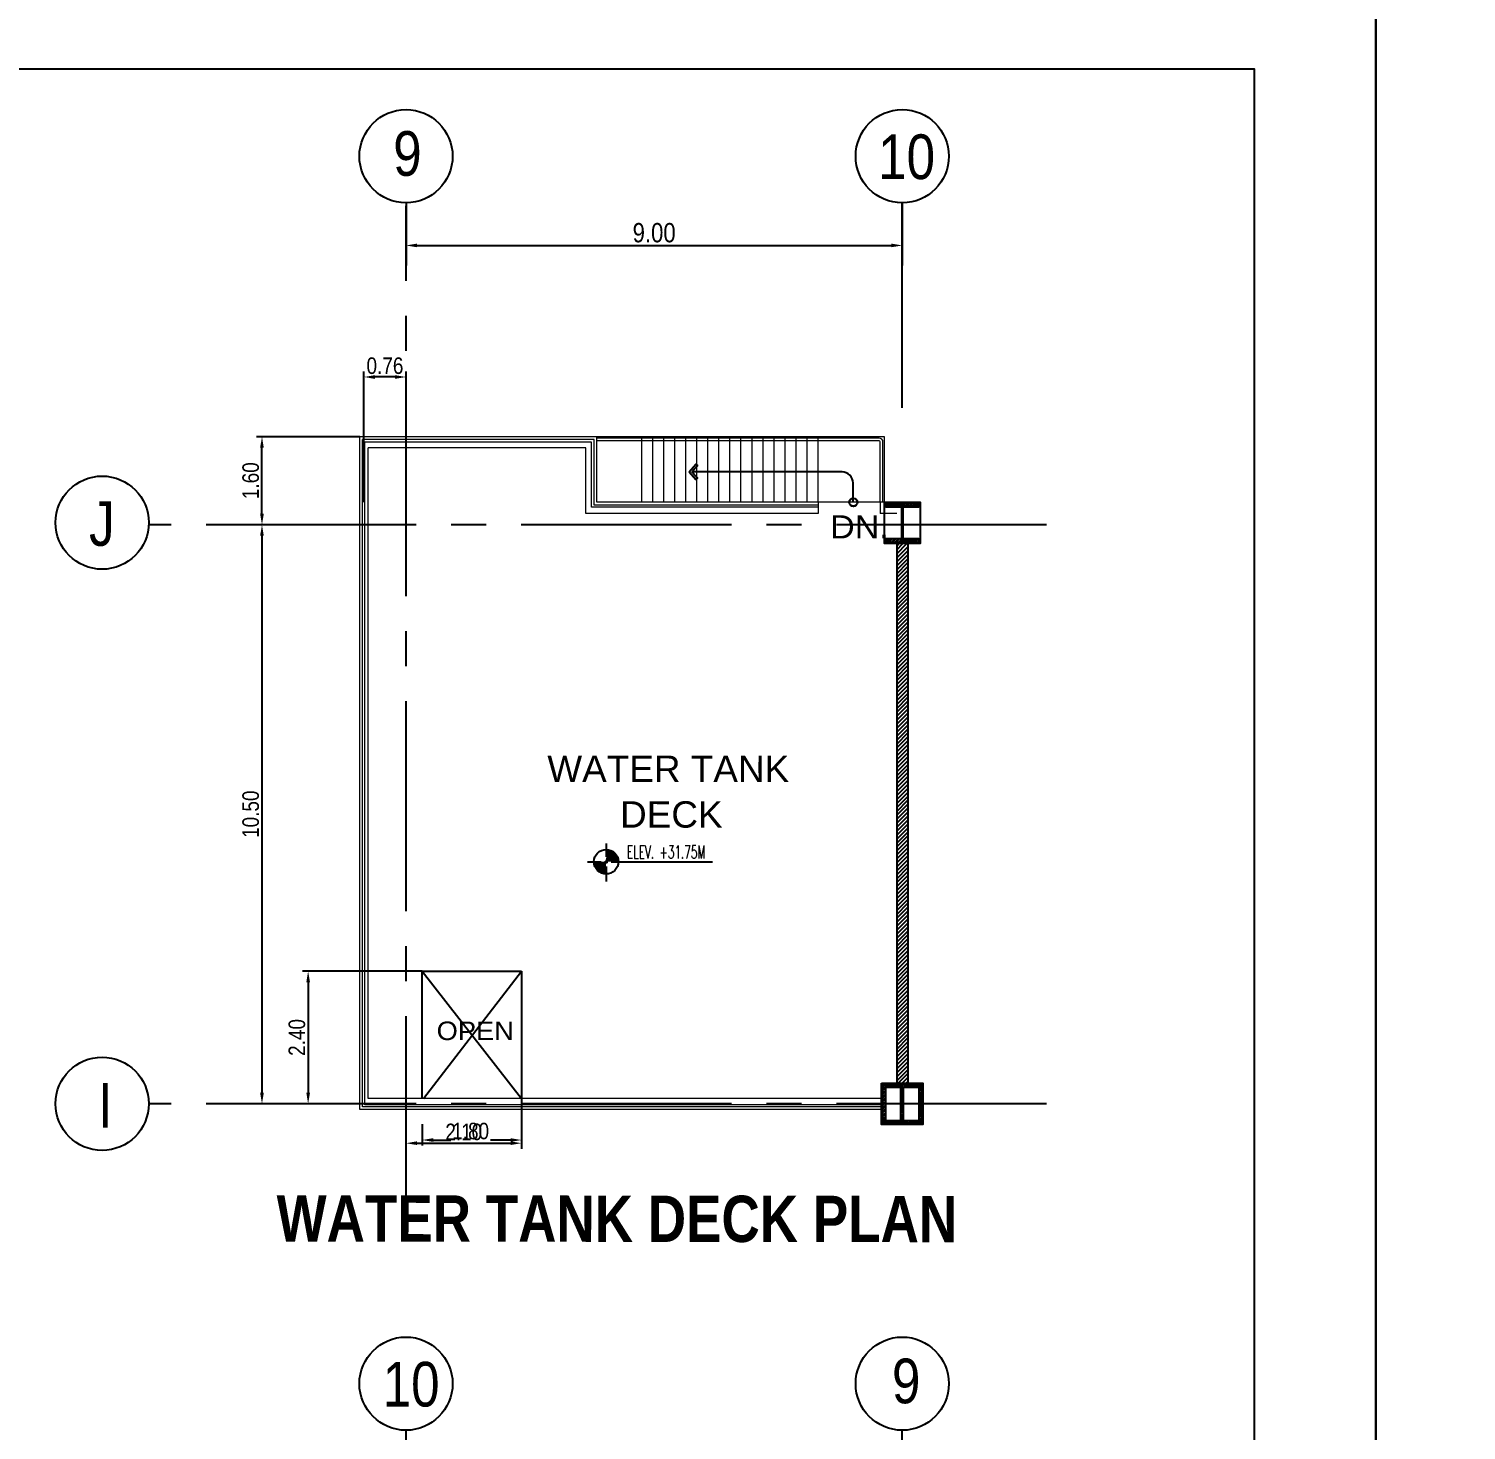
# Model space of a CAD drawing. Header units: millimetres. Extents: x 2148 to 2681, y 758 to 986.
# Drawn here: x 2453.82 to 2479.89, y 883.15 to 908.57 of the extents above; entities that cross this region are included whole.
import ezdxf

# ---------------------------------------------------------------- set-up
doc = ezdxf.new("R2010")
doc.units = ezdxf.units.MM
doc.linetypes.add('CENTER2', pattern=[28.575, 19.05, -3.175, 3.175, -3.175])
doc.linetypes.add('PHANTOMX2', pattern=[5, 2.5, -0.5, 0.5, -0.5, 0.5, -0.5])
for name, color, linetype in [('4CO', 4, 'Continuous'), ('A-Hatch', 253, 'Continuous'), ('A-Stairs', 1, 'Continuous'), ('A-wdw-glaz', 2, 'Continuous'), ('at_Entity', 7, 'Continuous'), ('cladding', 2, 'Continuous'), ('COL-EX', 2, 'Continuous'), ('COL-IN', 2, 'Continuous'), ('DIM', 20, 'Continuous'), ('ELAYOUT', 4, 'Continuous'), ('FIXTURE', 1, 'Continuous'), ('grid', 241, 'PHANTOMX2'), ('HATCH', 8, 'Continuous'), ('Layer1', 5, 'Continuous'), ('p-boarder', 2, 'Continuous'), ('QUOTE', 2, 'Continuous'), ('S_GRID LINES', 252, 'Continuous'), ('TEXT', 6, 'Continuous'), ('wall', 4, 'Continuous')]:
    doc.layers.add(name, color=color, linetype=linetype)
doc.styles.add('100', font='SIMPLEX.shx', dxfattribs={"height": 0.25})
doc.styles.add('ARIALNW', font='ARIALN.TTF')
doc.styles.add('MMTX$0$ESMX$0$X-OPTA1D', font='x-opta1d')
doc.styles.add('ROMANT', font='romant__.ttf')
doc.styles.add('SWISS', font='swissl.ttf')
doc.dimstyles.new('DIM 100', dxfattribs={"dimtxt": 0.2, "dimasz": 0.2, "dimexe": 0.1, "dimexo": 0, "dimgap": 0.05, "dimtad": 1, "dimzin": 0, "dimdsep": 46, "dimtxsty": 'ARIALNW', "dimcen": 0.09, "dimclrd": 6, "dimclre": 6, "dimclrt": 13, "dimadec": 0, "dimazin": 0, "dimtfac": 1, "dimtofl": 0, "dimtmove": 2, "dimatfit": 3, "dimfxl": 1, "dimtolj": 1, "dimtzin": 0, "dimarcsym": 0})
pattern_1 = [(45, (170.4992, 5.05453), (-0.03367596045, 0.03367596045), []), (45, (170.52165, 5.05453), (-0.03367596045, 0.03367596045), [])]

# ---------------------------------------------------------------- blocks, each defined once
blk = doc.blocks.new('A$C1DB67A09')
at = {"layer": 'Defpoints', "ltscale": 0.5, "elevation": 0}
blk.add_lwpolyline([(7.292, -83.48), (108.892, -83.48), (108.892, -7.28), (7.292, -7.28)], close=True, dxfattribs=at)
at = {"layer": 'wall', "color": 16, "linetype": 'ByBlock', "ltscale": 1.5, "elevation": 0}
blk.add_lwpolyline([(9.492, -81.28), (106.692, -81.28), (106.692, -9.48), (9.492, -9.48)], close=True, dxfattribs=at)
blk = doc.blocks.new('*D2642')
at = {"layer": 'Defpoints', "color": 0, "linetype": 'ByBlock', "ltscale": 0.5, "transparency": 16777216}
for p in [(2469.66, 904.669), (2469.66, 904.642), (2460.66, 904.317)]:
    blk.add_point(p, dxfattribs=at)
at = {"layer": 'ELAYOUT', "color": 6, "linetype": 'ByBlock', "lineweight": -2, "ltscale": 0.5, "transparency": 16777216}
for p, q in [((2460.66, 904.317), (2460.66, 904.742)), ((2460.86, 904.642), (2469.46, 904.642)), ((2469.66, 904.669), (2469.66, 904.542))]:
    blk.add_line(p, q, dxfattribs=at)
at = {"layer": 'ELAYOUT', "color": 6, "linetype": 'ByBlock', "ltscale": 0.5, "transparency": 16777216}
for points in [[(2460.86, 904.675), (2460.86, 904.609), (2460.66, 904.642)], [(2469.46, 904.675), (2469.46, 904.609), (2469.66, 904.642)]]:
    blk.add_solid(points, dxfattribs=at)
at = {"layer": 'ELAYOUT', "color": 13, "linetype": 'ByBlock', "ltscale": 0.5, "transparency": 16777216, "insert": (2465.16, 904.871), "char_height": 0.35, "attachment_point": 5, "style": 'ARIALNW'}
blk.add_mtext('\\A1;9.00', dxfattribs=at)
blk = doc.blocks.new('*D2643')
at = {"layer": 'Defpoints', "color": 0, "transparency": 16777216}
for p in [(2459.896, 902.256), (2459.896, 899.983, 0), (2460.66, 899.983)]:
    blk.add_point(p, dxfattribs=at)
at = {"layer": 'FIXTURE', "color": 6, "lineweight": -2, "transparency": 16777216}
for p, q in [((2459.896, 899.983), (2459.896, 902.356)), ((2460.46, 902.256), (2460.096, 902.256)), ((2460.66, 899.983), (2460.66, 902.356))]:
    blk.add_line(p, q, dxfattribs=at)
at = {"layer": 'FIXTURE', "color": 6, "transparency": 16777216}
for points in [[(2460.096, 902.289), (2460.096, 902.222), (2459.896, 902.256)], [(2460.46, 902.289), (2460.46, 902.222), (2460.66, 902.256)]]:
    blk.add_solid(points, dxfattribs=at)
at = {"layer": 'FIXTURE', "color": 13, "transparency": 16777216, "insert": (2460.278, 902.459), "char_height": 0.3, "attachment_point": 5, "style": 'ARIALNW'}
blk.add_mtext('\\A1;0.76', dxfattribs=at)
blk = doc.blocks.new('*D2644')
at = {"layer": 'Defpoints', "color": 0, "transparency": 16777216}
for p in [(2458.717, 899.576, 0), (2458.048, 889.075), (2459.263, 889.075, 0)]:
    blk.add_point(p, dxfattribs=at)
at = {"layer": 'FIXTURE', "color": 6, "lineweight": -2, "transparency": 16777216}
for p, q in [((2458.717, 899.576), (2457.948, 899.576)), ((2458.048, 899.376), (2458.048, 889.275)), ((2459.263, 889.075), (2457.948, 889.075))]:
    blk.add_line(p, q, dxfattribs=at)
at = {"layer": 'FIXTURE', "color": 6, "transparency": 16777216}
for points in [[(2458.014, 899.376), (2458.081, 899.376), (2458.048, 899.576)], [(2458.014, 889.275), (2458.081, 889.275), (2458.048, 889.075)]]:
    blk.add_solid(points, dxfattribs=at)
at = {"layer": 'FIXTURE', "color": 13, "transparency": 16777216, "insert": (2457.844, 894.326), "char_height": 0.3, "attachment_point": 5, "rotation": 90, "style": 'ARIALNW'}
blk.add_mtext('\\A1;10.50', dxfattribs=at)
blk = doc.blocks.new('*D2645')
at = {"layer": 'Defpoints', "color": 0, "transparency": 16777216}
for p in [(2460.954, 891.478, 0), (2458.885, 889.075), (2460.167, 889.075, 0)]:
    blk.add_point(p, dxfattribs=at)
at = {"layer": 'FIXTURE', "color": 6, "lineweight": -2, "transparency": 16777216}
for p, q in [((2460.954, 891.478), (2458.785, 891.478)), ((2458.885, 891.278), (2458.885, 889.275)), ((2460.167, 889.075), (2458.785, 889.075))]:
    blk.add_line(p, q, dxfattribs=at)
at = {"layer": 'FIXTURE', "color": 6, "transparency": 16777216}
for points in [[(2458.852, 891.278), (2458.919, 891.278), (2458.885, 891.478)], [(2458.852, 889.275), (2458.919, 889.275), (2458.885, 889.075)]]:
    blk.add_solid(points, dxfattribs=at)
at = {"layer": 'FIXTURE', "color": 13, "transparency": 16777216, "insert": (2458.682, 890.277), "char_height": 0.3, "attachment_point": 5, "rotation": 90, "style": 'ARIALNW'}
blk.add_mtext('\\A1;2.40', dxfattribs=at)
blk = doc.blocks.new('*D2646')
at = {"layer": 'Defpoints', "color": 0, "transparency": 16777216}
for p in [(2462.755, 889.588, 0), (2462.755, 888.359), (2460.66, 888.131, 0)]:
    blk.add_point(p, dxfattribs=at)
at = {"layer": 'FIXTURE', "color": 6, "lineweight": -2, "transparency": 16777216}
for p, q in [((2462.755, 889.588), (2462.755, 888.259)), ((2460.66, 888.131), (2460.66, 888.459)), ((2460.86, 888.359), (2462.555, 888.359))]:
    blk.add_line(p, q, dxfattribs=at)
at = {"layer": 'FIXTURE', "color": 6, "transparency": 16777216}
for points in [[(2460.86, 888.393), (2460.86, 888.326), (2460.66, 888.359)], [(2462.555, 888.393), (2462.555, 888.326), (2462.755, 888.359)]]:
    blk.add_solid(points, dxfattribs=at)
at = {"layer": 'FIXTURE', "color": 13, "transparency": 16777216, "insert": (2461.707, 888.562), "char_height": 0.3, "attachment_point": 5, "style": 'ARIALNW'}
blk.add_mtext('\\A1;2.10', dxfattribs=at)
blk = doc.blocks.new('*D2647')
at = {"layer": 'Defpoints', "color": 0, "transparency": 16777216}
for p in [(2462.755, 889.288, 0), (2460.954, 888.705, 0), (2462.755, 888.417)]:
    blk.add_point(p, dxfattribs=at)
at = {"layer": 'FIXTURE', "color": 6, "lineweight": -2, "transparency": 16777216}
for p, q in [((2462.755, 889.288), (2462.755, 888.317)), ((2460.954, 888.705), (2460.954, 888.317)), ((2461.154, 888.417), (2461.475, 888.417)), ((2462.555, 888.417), (2462.19, 888.417))]:
    blk.add_line(p, q, dxfattribs=at)
at = {"layer": 'FIXTURE', "color": 6, "transparency": 16777216}
for points in [[(2461.154, 888.45), (2461.154, 888.383), (2460.954, 888.417)], [(2462.555, 888.45), (2462.555, 888.383), (2462.755, 888.417)]]:
    blk.add_solid(points, dxfattribs=at)
at = {"layer": 'FIXTURE', "color": 13, "transparency": 16777216, "insert": (2461.832, 888.578), "char_height": 0.3, "attachment_point": 5, "style": 'ARIALNW'}
blk.add_mtext('\\A1;1.80', dxfattribs=at)
blk = doc.blocks.new('*D2648')
at = {"layer": 'Defpoints', "color": 0, "transparency": 16777216}
for p in [(2458.048, 901.173), (2459.821, 901.173, 0), (2458.782, 899.576, 0)]:
    blk.add_point(p, dxfattribs=at)
at = {"layer": 'FIXTURE', "color": 6, "lineweight": -2, "transparency": 16777216}
for p, q in [((2459.821, 901.173), (2457.948, 901.173)), ((2458.048, 899.776), (2458.048, 900.973)), ((2458.782, 899.576), (2457.948, 899.576))]:
    blk.add_line(p, q, dxfattribs=at)
at = {"layer": 'FIXTURE', "color": 6, "transparency": 16777216}
for points in [[(2458.014, 900.973), (2458.081, 900.973), (2458.048, 901.173)], [(2458.014, 899.776), (2458.081, 899.776), (2458.048, 899.576)]]:
    blk.add_solid(points, dxfattribs=at)
at = {"layer": 'FIXTURE', "color": 13, "transparency": 16777216, "insert": (2457.844, 900.375), "char_height": 0.3, "attachment_point": 5, "rotation": 90, "style": 'ARIALNW'}
blk.add_mtext('\\A1;1.60', dxfattribs=at)

msp = doc.modelspace()

# ---------------------------------------------------------------- hatches: boundary and pattern name
at = {"layer": 'A-Hatch'}
h = msp.add_hatch(dxfattribs=at)
h.set_pattern_fill('ANSI32', color=256, scale=0.005, style=0)
h.set_pattern_definition(pattern_1)
h.paths.add_polyline_path([(2469.6747615, 899.8980359), (2469.9597615, 899.8980359), (2469.9597615, 899.9580359), (2469.3597615, 899.9580359), (2469.3597615, 899.8980359), (2469.6447615, 899.8980359), (2469.6447615, 899.3180359), (2469.3597615, 899.3180359), (2469.3597615, 899.2580359), (2469.9597615, 899.2580359), (2469.9597615, 899.3180359), (2469.6747615, 899.3180359)])
h = msp.add_hatch(dxfattribs=at)
h.set_pattern_fill('ANSI32', color=256, scale=0.005, style=0)
h.set_pattern_definition(pattern_1)
h.paths.add_polyline_path([(2469.6597615, 889.4230359), (2469.3097615, 889.4230359), (2469.3097615, 889.3730359), (2469.6597615, 889.3730359)])
h.paths.add_polyline_path([(2470.0097615, 889.4230359), (2469.6597615, 889.4230359), (2469.6597615, 889.3730359), (2470.0097615, 889.3730359)])
h.paths.add_polyline_path([(2469.6847615, 889.3730359), (2469.6597615, 889.3730359), (2469.6597615, 889.0750491), (2469.6847615, 889.0750491)])
h.paths.add_polyline_path([(2469.6597615, 889.3730359), (2469.6347615, 889.3730359), (2469.6347615, 889.0750491), (2469.6597615, 889.0750491)])
h.paths.add_polyline_path([(2470.0097615, 889.0750491), (2469.9597615, 889.0750491), (2469.9597615, 888.7730359), (2470.0097615, 888.7730359)])
h.paths.add_polyline_path([(2470.0097615, 888.7730359), (2469.6597615, 888.7730359), (2469.6597615, 888.7230359), (2470.0097615, 888.7230359)])
h.paths.add_polyline_path([(2469.6597615, 888.7730359), (2469.3097615, 888.7730359), (2469.3097615, 888.7230359), (2469.6597615, 888.7230359)])
h.paths.add_polyline_path([(2469.3597615, 889.0750491), (2469.3097615, 889.0750491), (2469.3097615, 888.7730359), (2469.3597615, 888.7730359)])
h.paths.add_polyline_path([(2469.3597615, 889.3730359), (2469.3097615, 889.3730359), (2469.3097615, 889.0750491), (2469.3597615, 889.0750491)])
h.paths.add_polyline_path([(2470.0097615, 889.3730359), (2469.9597615, 889.3730359), (2469.9597615, 889.0750491), (2470.0097615, 889.0750491)])
h.paths.add_polyline_path([(2469.6847615, 889.0750491), (2469.6597615, 889.0750491), (2469.6597615, 888.7730359), (2469.6847615, 888.7730359)])
h.paths.add_polyline_path([(2469.6597615, 889.0750491), (2469.6347615, 889.0750491), (2469.6347615, 888.7730359), (2469.6597615, 888.7730359)])
at = {"layer": 'HATCH'}
h = msp.add_hatch(dxfattribs=at)
h.set_pattern_fill('ANSI31', color=256, scale=0.016, style=0)
h.set_pattern_definition([(45, (0.23133, 0.762356), (-0.0359210245, 0.0359210245), [])])
h.paths.add_polyline_path([(2469.5586795, 889.4480359), (2469.7586795, 889.4480359), (2469.7586795, 899.2330359), (2469.5586795, 899.2330359)])
at = {"layer": 'Layer1'}
for points in [[(2464.2899003, 893.6856565), (2464.2896647, 893.4636528), (2464.5116684, 893.4634172, 0.4142135624)], [(2464.289463, 893.2405494), (2464.2896822, 893.4630541), (2464.0676949, 893.4627886, 0.4142135624)]]:
    msp.add_hatch(color=32, dxfattribs=at).paths.add_polyline_path(points)

# ---------------------------------------------------------------- linework, layer by layer
for centre in [(2460.6597615, 906.2601333, 0), (2469.6597615, 906.2601333, 0), (2455.14974, 899.6138787, 0), (2455.1491121, 889.0750491, 0), (2460.6597615, 883.9981417, 0), (2469.6597615, 883.9981417, 0)]:
    msp.add_circle(centre, 0.8452448)
at = {"layer": 'A-Stairs'}
for p, q in [((2460.9538173, 891.4781362, 0), (2462.7550712, 889.1680113, 0)), ((2460.9747615, 889.1680113, 0), (2462.7550585, 891.4781362, 0.0000001))]:
    msp.add_line(p, q, dxfattribs=at)
msp.add_lwpolyline([(2468.7673002, 899.9830359), (2468.7673002, 900.3353117, 0.4142135624), (2468.5673002, 900.5353117), (2465.8455324, 900.5353117)], format="xyb", dxfattribs=at)
at = {"layer": 'A-wdw-glaz', "ltscale": 10}
for p, q in [((2460.9538173, 889.1680113, 0), (2460.9538173, 891.4781362, 0)), ((2460.9538173, 891.4781362, 0), (2462.7550585, 891.4781362, 0.0000001)), ((2462.7550585, 891.4782006, 0), (2462.7550712, 889.1680085, 0))]:
    msp.add_line(p, q, dxfattribs=at)
at = {"layer": 'at_Entity', "color": 7, "lineweight": 9}
for p, q in [((2459.8213518, 888.9680113, 0), (2459.8213518, 901.1730359, 0)), ((2464.1210336, 901.1730359, 0), (2459.8213518, 901.1730359, 0)), ((2459.8713518, 889.0180113, 0), (2459.8713518, 901.1230359, 0)), ((2464.0710336, 901.1230359, 0), (2459.8713518, 901.1230359, 0)), ((2459.9113518, 889.0580113, 0), (2459.9113518, 901.0730359, 0)), ((2464.0210336, 901.0730359, 0), (2459.9113518, 901.0730359, 0)), ((2459.9713518, 889.1680113, 0), (2459.9713518, 900.9730359, 0)), ((2463.9210336, 900.9730359, 0), (2459.9713518, 900.9730359, 0)), ((2463.9210336, 899.7830359, 0), (2463.9210336, 900.9730359, 0)), ((2464.0210336, 899.8930359, 0), (2464.0210336, 901.0730359, 0)), ((2464.0710336, 899.9330359, 0), (2464.0710336, 901.1230359, 0)), ((2469.3347615, 901.1730359, 0), (2464.1210336, 901.1730359, 0)), ((2464.1210336, 899.9830359, 0), (2464.1210336, 901.1730359, 0)), ((2469.2400658, 901.1480359, 0), (2464.1210336, 901.1480359, 0)), ((2469.2397615, 901.0980359, 0), (2464.1210336, 901.0980359, 0)), ((2464.9347615, 899.9830359, -0.0000001), (2464.9347615, 901.1480359, -0.0000001)), ((2465.1347615, 899.9830359, 0), (2465.1347615, 901.1480359, 0)), ((2465.3347615, 899.9830359, 0), (2465.3347615, 901.1480359, 0)), ((2465.5347615, 899.9830359, 0), (2465.5347615, 901.1480359, 0)), ((2465.7347615, 899.9830359, 0), (2465.7347615, 901.1480359, 0)), ((2465.9347615, 899.9830359, 0), (2465.9347615, 901.1480359, 0)), ((2466.1347615, 899.9830359, 0), (2466.1347615, 901.1480359, 0)), ((2466.3347615, 899.9830359, 0), (2466.3347615, 901.1480359, 0)), ((2466.5347615, 899.9830359, 0), (2466.5347615, 901.1480359, 0)), ((2466.7347615, 899.9830359, 0), (2466.7347615, 901.1480359, 0)), ((2466.9347615, 899.9830359, 0), (2466.9347615, 901.1480359, 0)), ((2467.1347615, 899.9830359, 0), (2467.1347615, 901.1480359, 0)), ((2467.3347615, 899.9830359, 0), (2467.3347615, 901.1480359, 0)), ((2467.5347615, 899.9830359, 0), (2467.5347615, 901.1480359, 0)), ((2467.7347615, 899.9830359, 0), (2467.7347615, 901.1480359, 0)), ((2467.9347615, 899.9830359, 0), (2467.9347615, 901.1480359, 0)), ((2468.1347615, 899.9830359, 0), (2468.1347615, 901.1480359, 0)), ((2469.2597615, 899.9830359, 0), (2469.2597615, 901.0780359, 0)), ((2469.3097615, 899.9830359, 0), (2469.3097615, 901.0783402, 0)), ((2469.3347615, 899.9830359, 0), (2469.3347615, 901.1730359, 0)), ((2468.1347615, 899.9330359, 0), (2464.0710336, 899.9330359, 0)), ((2469.7586795, 899.9830359, 0), (2464.1210336, 899.9830359, 0)), ((2468.1347615, 899.9830359, 0), (2468.1347615, 899.7830359, 0)), ((2469.2597615, 899.9830359, 0), (2469.2597615, 899.7830359, 0)), ((2468.1347615, 899.7830359, 0), (2463.9210336, 899.7830359, 0)), ((2468.1347615, 899.8930359, 0), (2464.0210336, 899.8930359, 0)), ((2469.5586795, 899.7830359, 0), (2469.2597615, 899.7830359, 0)), ((2469.2847615, 888.9680113, 0), (2459.8213518, 888.9680113, 0)), ((2469.2847615, 889.0180113, 0), (2459.8713518, 889.0180113, 0)), ((2469.2847615, 889.0580113, 0), (2459.9113518, 889.0580113, 0)), ((2469.2847615, 889.1680113, 0), (2459.9713518, 889.1680113, 0))]:
    msp.add_line(p, q, dxfattribs=at)
for radius in [0.0700007, 0.02]:
    msp.add_arc((2469.2397615, 901.0780359, -0.0000015), radius, 0, 90, dxfattribs=at)
at = {"layer": 'cladding', "elevation": 0}
for points in [[(2469.3347615, 899.9830359), (2469.9847615, 899.9830359), (2469.9847615, 899.2330359), (2469.3347615, 899.2330359)], [(2469.2847615, 889.4480359), (2470.0347615, 889.4480359), (2470.0347615, 888.6980359), (2469.2847615, 888.6980359)]]:
    msp.add_lwpolyline(points, close=True, dxfattribs=at)
at = {"layer": 'COL-EX', "elevation": 0}
msp.add_lwpolyline([(2469.6747615, 899.8980359), (2469.9597615, 899.8980359), (2469.9597615, 899.9580359), (2469.3597615, 899.9580359), (2469.3597615, 899.8980359), (2469.6447615, 899.8980359), (2469.6447615, 899.3180359), (2469.3597615, 899.3180359), (2469.3597615, 899.2580359), (2469.9597615, 899.2580359), (2469.9597615, 899.3180359), (2469.6747615, 899.3180359)], close=True, dxfattribs=at)
at = {"layer": 'COL-IN'}
for p, q in [((2469.3097615, 889.4230359, 0), (2470.0097615, 889.4230359, 0)), ((2469.3097615, 888.7230359, 0), (2469.3097615, 889.4230359, 0)), ((2469.3097615, 889.3730359, 0), (2470.0097615, 889.3730359, 0)), ((2469.3597615, 888.7730359, 0), (2469.3597615, 889.3730359, 0)), ((2469.6347615, 888.7730359, 0), (2469.6347615, 889.3730359, 0)), ((2469.6847615, 888.7730359, 0), (2469.6847615, 889.3730359, 0)), ((2469.9597615, 889.3730359, 0), (2469.9597615, 888.7730359, 0)), ((2470.0097615, 889.4230359, 0), (2470.0097615, 888.7230359, 0)), ((2469.3097615, 888.7730359, 0), (2470.0097615, 888.7730359, 0)), ((2470.0097615, 888.7230359, 0), (2469.3097615, 888.7230359, 0))]:
    msp.add_line(p, q, dxfattribs=at)
at = {"layer": 'Defpoints', "ltscale": 0.5, "elevation": 0}
msp.add_lwpolyline([(2478.2500187, 833.8388045), (2579.8500187, 833.8388045), (2579.8500187, 910.0388045), (2478.2500187, 910.0388045)], close=True, dxfattribs=at)
at = {"layer": 'ELAYOUT', "ltscale": 10}
for p, q in [((2469.5586795, 899.9830359, 0), (2469.7586795, 899.9830359, 0)), ((2469.5586795, 899.2330359, 0), (2469.5586795, 889.4480359, 0)), ((2469.7586795, 899.2330359, 0), (2469.7586795, 889.4480359, 0))]:
    msp.add_line(p, q, dxfattribs=at)
at = {"layer": 'grid', "ltscale": 0.7}
for p, q in [((2460.6597615, 905.4148885, 0), (2460.6597615, 904.275646, 0)), ((2469.6597615, 905.4148885, 0), (2469.6597615, 904.275646, 0))]:
    msp.add_line(p, q, dxfattribs=at)
at = {"layer": 'HATCH', "color": 7, "linetype": 'ByBlock', "ltscale": 0.5}
for points in [[(2465.7940852, 900.5369366), (2465.9129809, 900.6731436), (2465.9454058, 900.6484745), (2465.8440559, 900.5369366)], [(2465.7940852, 900.5336868), (2465.9129809, 900.6698938), (2465.9454058, 900.6452247), (2465.8440559, 900.5336868)], [(2465.7940852, 900.5369366), (2465.9129809, 900.4007296), (2465.9454058, 900.4253987), (2465.8440559, 900.5369366)], [(2465.7940852, 900.5336868), (2465.9129809, 900.3974798), (2465.9454058, 900.4221488), (2465.8440559, 900.5336868)]]:
    msp.add_lwpolyline(points, dxfattribs=at)
at = {"layer": 'HATCH', "linetype": 'ByBlock', "ltscale": 0.5}
for centre in [(2468.7730968, 899.9862857, 0), (2468.7730968, 899.9830359, 0)]:
    msp.add_circle(centre, 0.0738602, dxfattribs=at)
at = {"layer": 'QUOTE'}
for p, q in [((2464.2892555, 893.7926207), (2464.2895417, 893.5532894)), ((2463.9542, 893.4645099), (2464.2005127, 893.4642485)), ((2464.257748, 893.4641877), (2464.3215486, 893.46412)), ((2464.2896102, 893.4960542), (2464.2896865, 893.4322536)), ((2464.3787839, 893.4640593), (2466.2176357, 893.4626655)), ((2464.2897549, 893.3750183), (2464.2900411, 893.1026871))]:
    msp.add_line(p, q, dxfattribs=at)
msp.add_circle((2464.2896641, 893.4641539), 0.2220038, dxfattribs=at)
at = {"layer": 'S_GRID LINES', "linetype": 'CENTER2', "ltscale": 0.2}
for p, q in [((2469.6597615, 901.6971648, 0), (2469.6597615, 905.4148885, 0)), ((2460.6597615, 886.853054, 0), (2460.6597615, 905.3573234, 0)), ((2472.2749196, 899.5762642, 0), (2455.9943569, 899.5762642, 0)), ((2472.2749196, 889.0750491, 0), (2455.9943569, 889.0750491, 0)), ((2460.6597615, 846.0964977, 0), (2460.6597615, 883.1528969, 0)), ((2469.6597615, 875.2206266, 0), (2469.6597615, 883.1528969, 0))]:
    msp.add_line(p, q, dxfattribs=at)

# ---------------------------------------------------------------- block references
at = {"layer": 'DIM', "color": 8}
for p in [(2369.358248, 917.3189005), (2470.958248, 917.3189005)]:
    msp.add_blockref('A$C1DB67A09', p, dxfattribs=at)

# ---------------------------------------------------------------- texts
at = {"color": 2, "style": 'MMTX$0$ESMX$0$X-OPTA1D', "text_generation_flag": 6, "width": 1.1}
for s, height, p in [('DN.', 0.42, (2468.3514695, 899.3281041, 0)), ('OPEN', 0.336, (2461.2154792, 890.2294214, 0.0000001))]:
    msp.add_text(s, height=height, rotation=180, dxfattribs=at).set_placement(p)
at = {"layer": '4CO', "insert": (2464.4836998, 886.9837198, 0), "char_height": 0.84, "width": 38.593346383, "attachment_point": 5, "rotation": 359.93919431, "style": 'ROMANT'}
msp.add_mtext('{\\fTechnicBold|b1|i0|c2|p2;WATER TANK DECK PLAN}', dxfattribs=at)
at = {"layer": 'p-boarder', "insert": (2465.3768928, 893.6408222), "char_height": 0.231, "width": 11.654519507, "attachment_point": 5, "rotation": 359.95148746, "style": '100'}
msp.add_mtext('{\\W0.6;ELEV. +31.75M}', dxfattribs=at)
at = {"layer": 'TEXT', "style": 'SWISS'}
for s, p in [('WATER TANK', (2463.2220245, 894.9104335, 0)), ('DECK', (2464.5421036, 894.0823065, 0))]:
    msp.add_text(s, height=0.47912133, rotation=359.98971085, dxfattribs=at).set_placement(p)
at = {"layer": 'TEXT', "char_height": 0.81, "width": 5.094635714, "attachment_point": 1, "style": 'ARIALNW'}
for s, insert in [('9', (2460.4276597, 906.7148337, 0)), ('10', (2469.2222844, 906.6552434, 0)), ('J', (2454.9119101, 900.0036419, 0)), ('I', (2455.0774361, 889.4487426, 0)), ('10', (2460.2368915, 884.3932518, 0)), ('9', (2469.4725246, 884.452842, 0))]:
    msp.add_mtext(s, dxfattribs=dict(at, insert=insert))

# ---------------------------------------------------------------- dimensions: what is measured, and where the dimension line sits
at = {"layer": 'ELAYOUT', "linetype": 'ByBlock', "ltscale": 0.5}
dim = msp.add_linear_dim(base=(2469.6597615, 904.6420345, 0), p1=(2460.6597615, 904.3172946, 0), p2=(2469.6597615, 904.6689107, 0), angle=180, dimstyle='DIM 100', override={"dimtxt": 0.35}, dxfattribs=at)
dim.commit()
dim.dimension.update_dxf_attribs({"geometry": '*D2642', "text_midpoint": (2465.1597615, 904.8707351, 0)})
at = {"layer": 'FIXTURE'}
for base, p1, p2, picture, middle in [((2459.8963518, 902.2556717, 0), (2460.6597615, 899.9830359, 0), (2459.8963518, 899.9830359, 0), '*D2643', (2460.2780566, 902.4588436, 0)), ((2462.7550689, 888.3591793), (2460.6597615, 888.1314293, 0), (2462.7550689, 889.5877018, 0), '*D2646', (2461.7074152, 888.5623512))]:
    dim = msp.add_linear_dim(base=base, p1=p1, p2=p2, dimstyle='DIM 100', override={"dimtxt": 0.3}, dxfattribs=at)
    dim.commit()
    dim.dimension.update_dxf_attribs({"geometry": picture, "text_midpoint": middle})
for base, p1, p2, picture, middle in [((2458.047615, 901.1730359), (2458.7817678, 899.5762642, 0), (2459.8213518, 901.1730359, 0), '*D2648', (2457.8444431, 900.37465)), ((2458.047615, 889.0750491, 0), (2458.716519, 899.5762642), (2459.2626804, 889.0750491, 0), '*D2644', (2457.8444431, 894.3256567, 0)), ((2458.8854733, 889.0750491, 0), (2460.9538173, 891.4781362, 0), (2460.1668276, 889.0750491, 0), '*D2645', (2458.6823014, 890.2765927, 0))]:
    dim = msp.add_linear_dim(base=base, p1=p1, p2=p2, angle=90, dimstyle='DIM 100', override={"dimtxt": 0.3}, dxfattribs=at)
    dim.commit()
    dim.dimension.update_dxf_attribs({"geometry": picture, "text_midpoint": middle})
dim = msp.add_linear_dim(base=(2462.7550705, 888.4167442), p1=(2460.9538173, 888.704645, 0), p2=(2462.7550705, 889.2875991, 0), dimstyle='DIM 100', override={"dimtxt": 0.3}, dxfattribs=at)
dim.commit()
dim.dimension.update_dxf_attribs({"geometry": '*D2647', "text_midpoint": (2461.8324049, 888.5783883), "dimtype": 160})

doc.saveas('drawing.dxf')
